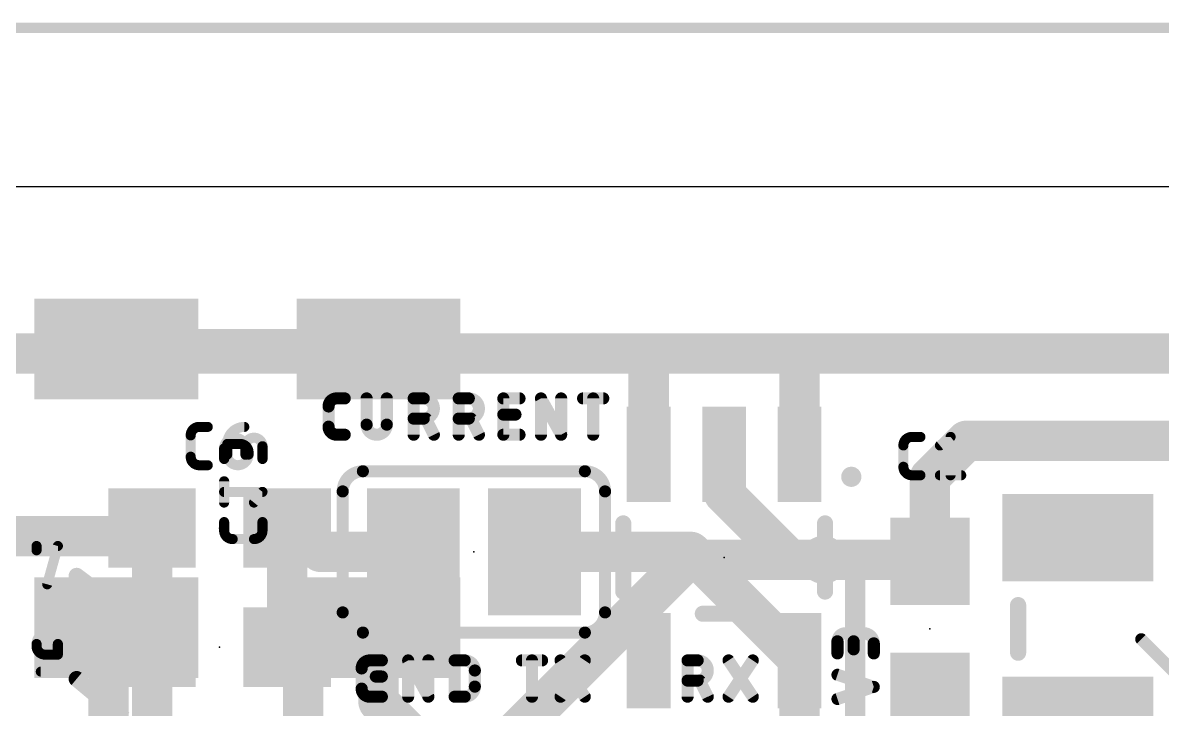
# Model space of a CAD drawing. Extents: x -5.4 to 52.1, y -3.7 to 32.4.
# Drawn here: x 6.72 to 21.06, y 21.42 to 30.07 of the extents above; entities that cross this region are included whole.
import ezdxf

# ---------------------------------------------------------------- set-up
doc = ezdxf.new("R2010")
doc.units = 0
for name, color, linetype in [('1', 14, 'CONTINUOUS'), ('16', 174, 'CONTINUOUS'), ('18', 94, 'CONTINUOUS'), ('20', 30, 'CONTINUOUS'), ('21', 250, 'CONTINUOUS'), ('22', 250, 'CONTINUOUS'), ('23', 178, 'CONTINUOUS'), ('47', 250, 'CONTINUOUS')]:
    doc.layers.add(name, color=color, linetype=linetype)

# ---------------------------------------------------------------- blocks, each defined once
blk = doc.blocks.new('RECT')
blk.add_solid([(-0.5, -0.5), (0.5, -0.5), (-0.5, 0.5), (0.5, 0.5)])
blk = doc.blocks.new('ROUNDV')
at = {"const_width": 0.5}
blk.add_lwpolyline([(0, -0.25, 1), (0, 0.25, 1), (0, -0.25)], format="xyb", dxfattribs=at)

msp = doc.modelspace()

# ---------------------------------------------------------------- linework, layer by layer
at = {"layer": '1'}
for points, const_width in [([(5.6, 25.9), (14.6, 25.9)], 0.508), ([(14.6, 25.9), (16.5, 25.9)], 0.508), ([(14.6, 24.6301), (14.6, 25.9)], 0.508), ([(16.5, 24.6301), (16.5, 25.9)], 0.508), ([(16.5, 25.9), (28.8, 25.9)], 0.508), ([(18.14, 24.34), (18.6, 24.8)], 0.508), ([(18.6, 24.8), (26, 24.8)], 0.508), ([(15.55, 24.6301), (15.55, 24.1304)], 0.508), ([(18.14, 23.28), (18.14, 24.34)], 0.508), ([(15.55, 24.1304), (16.3804, 23.3)], 0.508), ([(8.25, 23.6), (8.35, 23.7)], 0.508), ([(8.35, 23.7), (8.35, 22.2)], 0.508), ([(10.05, 23.7), (10.05, 22.2)], 0.508), ([(5.045, 23.6), (8.25, 23.6)], 0.508), ([(10.05, 23.7), (10.25, 23.4)], 0.254), ([(10.25, 23.4), (11.1, 23.4)], 0.254), ([(11.1, 23.4), (10.47, 23.4)], 0.508), ([(11.638, 23.4), (11.1, 23.4)], 0.508), ([(13.162, 23.4), (15.1299, 23.4)], 0.508), ([(15.1299, 23.4), (16.5, 22.0299)], 0.508), ([(16.3804, 23.3), (16.8, 23.3)], 0.508), ([(16.8, 23.3), (17.2, 23.3)], 0.508), ([(17.2, 23.3), (18.12, 23.3)], 0.508), ([(18.12, 23.3), (18.14, 23.28)], 0.508), ([(17.2, 21), (17.2, 23.3)], 0.254), ([(8.35, 22.2), (8.35, 20.9)], 0.508), ([(10.25, 22), (10.05, 22.2)], 0.508), ([(10.25, 20.7), (10.25, 22)], 0.508), ([(16.5, 20.89), (16.5, 22.0299)], 0.508), ([(18.14, 21.58), (18.44, 21.28)], 0.254)]:
    msp.add_lwpolyline(points, dxfattribs=dict(at, const_width=const_width))
for points, const_width in [([(14.6, 26.027, 1), (14.6, 25.773)], 0.254), ([(14.727, 25.9, 1), (14.473, 25.9)], 0.254), ([(14.6, 25.773, 1), (14.6, 26.027)], 0.254), ([(16.627, 25.9, 1), (16.373, 25.9)], 0.254), ([(16.5, 26.027, 1), (16.5, 25.773)], 0.254), ([(16.5, 25.773, 1), (16.5, 26.027)], 0.254), ([(18.6, 24.927, 1), (18.6, 24.673)], 0.254), ([(18.6898, 24.7102, 1), (18.5102, 24.8898)], 0.254), ([(15.677, 24.6301, 1), (15.423, 24.6301)], 0.254), ([(14.473, 24.6301, 1), (14.727, 24.6301)], 0.254), ([(16.373, 24.6301, 1), (16.627, 24.6301)], 0.254), ([(18.267, 24.34, 1), (18.013, 24.34)], 0.254), ([(18.0502, 24.4298, 1), (18.2298, 24.2502)], 0.254), ([(15.6398, 24.2202, 1), (15.4602, 24.0406)], 0.254), ([(15.423, 24.1304, 1), (15.677, 24.1304)], 0.254), ([(8.477, 23.7, 1), (8.223, 23.7)], 0.254), ([(8.4398, 23.6102, 1), (8.2602, 23.7898)], 0.254), ([(10.177, 23.7, 1), (9.923, 23.7)], 0.254), ([(8.1602, 23.6898, 1), (8.3398, 23.5102)], 0.254), ([(8.25, 23.473, 1), (8.25, 23.727)], 0.254), ([(10.1028, 23.7352, 1), (9.9972, 23.6648)], 0.127), ([(10.25, 23.4635, 1), (10.25, 23.3365)], 0.127), ([(10.47, 23.527, 1), (10.47, 23.273)], 0.254), ([(11.1, 23.527, 1), (11.1, 23.273)], 0.254), ([(11.1, 23.273, 1), (11.1, 23.527)], 0.254), ([(11.1, 23.3365, 1), (11.1, 23.4635)], 0.127), ([(11.638, 23.273, 1), (11.638, 23.527)], 0.254), ([(13.162, 23.527, 1), (13.162, 23.273)], 0.254), ([(15.2197, 23.4898, 1), (15.0401, 23.3102)], 0.254), ([(15.1299, 23.273, 1), (15.1299, 23.527)], 0.254), ([(16.3804, 23.427, 1), (16.3804, 23.173)], 0.254), ([(16.8, 23.427, 1), (16.8, 23.173)], 0.254), ([(16.8, 23.173, 1), (16.8, 23.427)], 0.254), ([(17.2, 23.427, 1), (17.2, 23.173)], 0.254), ([(17.2, 23.173, 1), (17.2, 23.427)], 0.254), ([(18.2098, 23.3898, 1), (18.0302, 23.2102)], 0.254), ([(18.12, 23.173, 1), (18.12, 23.427)], 0.254), ([(10.1972, 23.3648, 1), (10.3028, 23.4352)], 0.127), ([(16.2906, 23.2102, 1), (16.4702, 23.3898)], 0.254), ([(17.2635, 23.3, 1), (17.1365, 23.3)], 0.127), ([(18.013, 23.28, 1), (18.267, 23.28)], 0.254), ([(18.0502, 23.1902, 1), (18.2298, 23.3698)], 0.254), ([(8.477, 22.2, 1), (8.223, 22.2)], 0.254), ([(10.1398, 22.2898, 1), (9.9602, 22.1102)], 0.254), ([(8.223, 22.2, 1), (8.477, 22.2)], 0.254), ([(9.923, 22.2, 1), (10.177, 22.2)], 0.254), ([(10.377, 22, 1), (10.123, 22)], 0.254), ([(16.627, 22.0299, 1), (16.373, 22.0299)], 0.254), ([(16.4102, 21.9401, 1), (16.5898, 22.1197)], 0.254), ([(10.1602, 21.9102, 1), (10.3398, 22.0898)], 0.254), ([(18.1849, 21.6249, 1), (18.0951, 21.5351)], 0.127)]:
    msp.add_lwpolyline(points, format="xyb", dxfattribs=dict(at, const_width=const_width))
at = {"layer": '16', "const_width": 0.508}
for points in [[(7.845, 25.9), (5.6, 25.9)], [(7.9, 25.955), (7.845, 25.9)], [(11.2, 25.955), (7.9, 25.955)], [(12.7941, 21.0059), (15.0882, 23.3)], [(15.0882, 23.3), (16.8, 23.3)], [(7.9, 22.445), (7.8, 22.345)], [(11.2, 22.445), (11.2, 21.5118)], [(7.8, 22.345), (7.8, 20.4)], [(11.2, 21.5118), (11.7059, 21.0059)]]:
    msp.add_lwpolyline(points, dxfattribs=at)
at = {"layer": '16', "const_width": 0.254}
for points in [[(7.7552, 25.9898, 1), (7.9348, 25.8102)], [(7.9, 26.082, 1), (7.9, 25.828)], [(7.9898, 25.8652, 1), (7.8102, 26.0448)], [(7.845, 25.773, 1), (7.845, 26.027)], [(11.2, 25.828, 1), (11.2, 26.082)], [(15.0882, 23.427, 1), (15.0882, 23.173)], [(15.178, 23.2102, 1), (14.9984, 23.3898)], [(16.8, 23.173, 1), (16.8, 23.427)], [(7.9898, 22.3552, 1), (7.8102, 22.5348)], [(11.327, 22.445, 1), (11.073, 22.445)], [(7.927, 22.345, 1), (7.673, 22.345)], [(7.7102, 22.4348, 1), (7.8898, 22.2552)], [(11.2898, 21.6016, 1), (11.1102, 21.422)], [(11.073, 21.5118, 1), (11.327, 21.5118)]]:
    msp.add_lwpolyline(points, format="xyb", dxfattribs=at)
at = {"layer": '20'}
msp.add_line((52, 28), (0, 28), dxfattribs=at)
at = {"layer": '21'}
for points, const_width in [([(10.6728, 25.3334, 0.4142), (10.5712, 25.2318)], 0.1524), ([(10.6728, 25.3715, 1), (10.6728, 25.2953)], 0.0762), ([(10.6728, 25.2953, 1), (10.6728, 25.3715)], 0.0762), ([(10.7744, 25.2953, 1), (10.7744, 25.3715)], 0.0762), ([(11.088, 25.3334, 1), (11.0118, 25.3334)], 0.0762), ([(11.342, 25.3334, 1), (11.2658, 25.3334)], 0.0762), ([(11.6805, 25.3334, 1), (11.6043, 25.3334)], 0.0762), ([(11.6424, 25.3715, 1), (11.6424, 25.2953)], 0.0762), ([(11.7694, 25.0794, 1), (11.7694, 25.3334)], 0.1524), ([(11.7694, 25.3715, 1), (11.7694, 25.2953)], 0.0762), ([(11.7694, 25.2953, 1), (11.7694, 25.3715)], 0.0762), ([(12.2475, 25.3334, 1), (12.1713, 25.3334)], 0.0762), ([(12.2094, 25.3715, 1), (12.2094, 25.2953)], 0.0762), ([(12.3364, 25.0794, 1), (12.3364, 25.3334)], 0.1524), ([(12.3364, 25.3715, 1), (12.3364, 25.2953)], 0.0762), ([(12.3364, 25.2953, 1), (12.3364, 25.3715)], 0.0762), ([(12.8093, 25.3334, 1), (12.7331, 25.3334)], 0.0762), ([(12.7712, 25.3715, 1), (12.7712, 25.2953)], 0.0762), ([(12.9744, 25.2953, 1), (12.9744, 25.3715)], 0.0762), ([(13.2826, 25.3334, 1), (13.2064, 25.3334)], 0.0762), ([(13.2778, 25.3519, 1), (13.2112, 25.3149)], 0.0762), ([(13.5366, 25.3334, 1), (13.4604, 25.3334)], 0.0762), ([(13.7748, 25.3715, 1), (13.7748, 25.2953)], 0.0762), ([(13.9399, 25.3334, 1), (13.8637, 25.3334)], 0.0762), ([(14.0288, 25.2953, 1), (14.0288, 25.3715)], 0.0762), ([(10.6093, 25.2318, 1), (10.5331, 25.2318)], 0.0762), ([(10.5331, 25.2318, 1), (10.6093, 25.2318)], 0.0762), ([(11.6424, 25.1175, 1), (11.6424, 25.0413)], 0.0762), ([(11.7694, 25.1175, 1), (11.7694, 25.0413)], 0.0762), ([(11.8289, 25.0964, 1), (11.7608, 25.0624)], 0.0762), ([(11.7694, 25.0413, 1), (11.7694, 25.1175)], 0.0762), ([(12.2094, 25.1175, 1), (12.2094, 25.0413)], 0.0762), ([(12.3364, 25.1175, 1), (12.3364, 25.0413)], 0.0762), ([(12.3958, 25.0964, 1), (12.3277, 25.0624)], 0.0762), ([(12.3364, 25.0413, 1), (12.3364, 25.1175)], 0.0762), ([(12.7712, 25.1683, 1), (12.7712, 25.0921)], 0.0762), ([(12.9236, 25.0921, 1), (12.9236, 25.1683)], 0.0762), ([(8.9432, 24.9745, 0.4142), (8.8359, 24.8673)], 0.127), ([(8.9432, 25.0063, 1), (8.9432, 24.9428)], 0.0635), ([(8.9432, 24.9428, 1), (8.9432, 25.0062)], 0.0635), ([(9.0504, 24.9428, 1), (9.0504, 25.0063)], 0.0635), ([(9.5105, 24.9745, 0.4142), (9.296, 24.76)], 0.127), ([(9.5105, 24.9428, 1), (9.5105, 25.0062)], 0.0635), ([(10.5712, 24.9778, 0.4142), (10.6728, 24.8762)], 0.1524), ([(10.6093, 24.9778, 1), (10.5331, 24.9778)], 0.0762), ([(10.5331, 24.9778, 1), (10.6093, 24.9778)], 0.0762), ([(11.0499, 25.0032, 1), (11.3039, 25.0032)], 0.1524), ([(11.088, 25.0032, 1), (11.0118, 25.0032)], 0.0762), ([(11.0118, 25.0032, 1), (11.088, 25.0032)], 0.0762), ([(11.342, 25.0032, 1), (11.2658, 25.0032)], 0.0762), ([(11.2658, 25.0032, 1), (11.342, 25.0032)], 0.0762), ([(8.8677, 24.8673, 1), (8.8042, 24.8673)], 0.0635), ([(8.8042, 24.8673, 1), (8.8677, 24.8673)], 0.0635), ([(9.296, 24.7918, 1), (9.296, 24.7283)], 0.0635), ([(9.3277, 24.76, 1), (9.2642, 24.76)], 0.0635), ([(9.5641, 24.6528, 0.4142), (9.4568, 24.76)], 0.127), ([(9.4568, 24.7918, 1), (9.4568, 24.7283)], 0.0635), ([(9.4568, 24.7283, 1), (9.4568, 24.7918)], 0.0635), ([(10.6728, 24.9143, 1), (10.6728, 24.8381)], 0.0762), ([(10.6728, 24.8381, 1), (10.6728, 24.9143)], 0.0762), ([(10.7744, 24.8381, 1), (10.7744, 24.9143)], 0.0762), ([(11.6043, 24.8762, 1), (11.6805, 24.8762)], 0.0762), ([(11.8624, 24.8592, 1), (11.9305, 24.8932)], 0.0762), ([(12.1713, 24.8762, 1), (12.2475, 24.8762)], 0.0762), ([(12.4293, 24.8592, 1), (12.4974, 24.8932)], 0.0762), ([(12.7712, 24.9143, 1), (12.7712, 24.8381)], 0.0762), ([(12.7331, 24.8762, 1), (12.8093, 24.8762)], 0.0762), ([(12.9744, 24.8381, 1), (12.9744, 24.9143)], 0.0762), ([(13.2064, 24.8762, 1), (13.2826, 24.8762)], 0.0762), ([(13.4604, 24.8762, 1), (13.5366, 24.8762)], 0.0762), ([(13.4652, 24.8577, 1), (13.5318, 24.8947)], 0.0762), ([(13.8637, 24.8762, 1), (13.9399, 24.8762)], 0.0762), ([(17.9132, 24.8481, 0.4142), (17.8059, 24.7409)], 0.127), ([(17.9132, 24.8799, 1), (17.9132, 24.8164)], 0.0635), ([(17.9132, 24.8164, 1), (17.9132, 24.8798)], 0.0635), ([(18.0204, 24.8164, 1), (18.0204, 24.8799)], 0.0635), ([(18.4318, 24.8481, 1), (18.3683, 24.8481)], 0.0635), ([(18.4199, 24.8233, 1), (18.3802, 24.8729)], 0.0635), ([(9.2642, 24.76, 1), (9.3277, 24.76)], 0.0635), ([(9.296, 24.626, 1), (9.5641, 24.626)], 0.127), ([(9.3277, 24.626, 1), (9.2642, 24.626)], 0.0635), ([(9.5958, 24.6528, 1), (9.5323, 24.6528)], 0.0635), ([(9.5958, 24.626, 1), (9.5323, 24.626)], 0.0635), ([(9.5323, 24.6528, 1), (9.5958, 24.6528)], 0.0635), ([(17.8377, 24.7409, 1), (17.7742, 24.7409)], 0.0635), ([(17.7742, 24.7409, 1), (17.8377, 24.7409)], 0.0635), ([(18.2461, 24.7656, 1), (18.2858, 24.7161)], 0.0635), ([(8.8359, 24.5991, 0.4142), (8.9432, 24.4919)], 0.127), ([(8.8677, 24.5991, 1), (8.8042, 24.5991)], 0.0635), ([(8.8042, 24.5991, 1), (8.8677, 24.5991)], 0.0635), ([(8.9432, 24.5236, 1), (8.9432, 24.4602)], 0.0635), ([(8.9432, 24.4602, 1), (8.9432, 24.5236)], 0.0635), ([(9.0504, 24.4602, 1), (9.0504, 24.5236)], 0.0635), ([(9.2642, 24.626, 1), (9.3277, 24.626)], 0.0635), ([(9.5323, 24.626, 1), (9.5958, 24.626)], 0.0635), ([(17.8059, 24.4727, 0.4142), (17.9132, 24.3655)], 0.127), ([(17.8377, 24.4727, 1), (17.7742, 24.4727)], 0.0635), ([(11.003, 24.416, 0.4142), (10.749, 24.162)], 0.1524), ([(11.003, 24.4541, 1), (11.003, 24.3779)], 0.0762), ([(11.003, 24.3779, 1), (11.003, 24.4541)], 0.0762), ([(14.051, 24.162, 0.4142), (13.797, 24.416)], 0.1524), ([(13.797, 24.4541, 1), (13.797, 24.3779)], 0.0762), ([(13.797, 24.3779, 1), (13.797, 24.4541)], 0.0762), ([(17.1502, 24.2825, 1), (17.1502, 24.4095, 1), (17.1502, 24.2825)], 0.127), ([(17.7742, 24.4727, 1), (17.8377, 24.4727)], 0.0635), ([(17.9132, 24.3972, 1), (17.9132, 24.3338)], 0.0635), ([(17.9132, 24.3338, 1), (17.9132, 24.3972)], 0.0635), ([(18.0204, 24.3338, 1), (18.0204, 24.3972)], 0.0635), ([(18.266, 24.3972, 1), (18.266, 24.3338)], 0.0635), ([(18.3683, 24.3655, 1), (18.4318, 24.3655)], 0.0635), ([(18.5341, 24.3338, 1), (18.5341, 24.3972)], 0.0635), ([(10.7871, 24.162, 1), (10.7109, 24.162)], 0.0762), ([(14.0891, 24.162, 1), (14.0129, 24.162)], 0.0762), ([(10.7109, 24.162, 1), (10.7871, 24.162)], 0.0762), ([(14.0129, 24.162, 1), (14.0891, 24.162)], 0.0762), ([(14.3308, 23.7594, 1), (14.2292, 23.7594)], 0.1016), ([(16.8708, 23.7594, 1), (16.7692, 23.7594)], 0.1016), ([(6.896, 23.5063, 1), (6.896, 23.4428)], 0.0635), ([(6.9277, 23.4745, 1), (6.8642, 23.4745)], 0.0635), ([(7.1947, 23.466, 1), (7.1335, 23.483)], 0.0635), ([(7.1641, 23.4428, 1), (7.1641, 23.5063)], 0.0635), ([(6.8642, 23.4209, 1), (6.9277, 23.4209)], 0.0635), ([(7.43, 23.14, 1), (7.37, 23.06)], 0.1), ([(6.9994, 23.0004, 1), (7.0606, 22.9834)], 0.0635), ([(14.2292, 22.9006, 1), (14.3308, 22.9006)], 0.1016), ([(16.7692, 22.9006, 1), (16.8708, 22.9006)], 0.1016), ([(7.77, 22.76, 1), (7.83, 22.84)], 0.1), ([(19.3008, 22.73, 1), (19.1992, 22.73)], 0.1016), ([(10.749, 22.638, 0.4142), (11.003, 22.384)], 0.1524), ([(10.7871, 22.638, 1), (10.7109, 22.638)], 0.0762), ([(10.7109, 22.638, 1), (10.7871, 22.638)], 0.0762), ([(13.797, 22.384, 0.4142), (14.051, 22.638)], 0.1524), ([(14.0891, 22.638, 1), (14.0129, 22.638)], 0.0762), ([(14.0129, 22.638, 1), (14.0891, 22.638)], 0.0762), ([(15.2816, 22.672, 1), (15.2816, 22.5704)], 0.1016), ([(15.8184, 22.5704, 1), (15.8184, 22.672)], 0.1016), ([(7.1641, 22.2404, 1), (6.896, 22.2404)], 0.127), ([(11.003, 22.4221, 1), (11.003, 22.3459)], 0.0762), ([(11.003, 22.3459, 1), (11.003, 22.4221)], 0.0762), ([(13.797, 22.4221, 1), (13.797, 22.3459)], 0.0762), ([(13.797, 22.3459, 1), (13.797, 22.4221)], 0.0762), ([(17.1794, 22.274, 1), (16.9762, 22.274)], 0.1524), ([(17.4334, 22.2486, 1), (17.1794, 22.2486)], 0.1524), ([(20.8269, 22.3269, 1), (20.7731, 22.2731)], 0.0762), ([(6.9277, 22.2404, 1), (6.8642, 22.2404)], 0.0635), ([(6.896, 22.2136, 0.4142), (7.0032, 22.1064)], 0.127), ([(6.9277, 22.2136, 1), (6.8642, 22.2136)], 0.0635), ([(6.8642, 22.2404, 1), (6.9277, 22.2404)], 0.0635), ([(6.8642, 22.2136, 1), (6.9277, 22.2136)], 0.0635), ([(7.1958, 22.2404, 1), (7.1323, 22.2404)], 0.0635), ([(7.1323, 22.2404, 1), (7.1958, 22.2404)], 0.0635), ([(17.0143, 22.274, 1), (16.9381, 22.274)], 0.0762), ([(16.9381, 22.274, 1), (17.0143, 22.274)], 0.0762), ([(17.2175, 22.274, 1), (17.1413, 22.274)], 0.0762), ([(17.1413, 22.274, 1), (17.2175, 22.274)], 0.0762), ([(17.1413, 22.2486, 1), (17.2175, 22.2486)], 0.0762), ([(17.4715, 22.2486, 1), (17.3953, 22.2486)], 0.0762), ([(17.3953, 22.2486, 1), (17.4715, 22.2486)], 0.0762), ([(6.9496, 21.8919, 0.4142), (7.1641, 22.1064)], 0.127), ([(7.0032, 22.1381, 1), (7.0032, 22.0746)], 0.0635), ([(7.0032, 22.0746, 1), (7.0032, 22.1381)], 0.0635), ([(7.1958, 22.1064, 1), (7.1323, 22.1064)], 0.0635), ([(7.1323, 22.1064, 1), (7.1958, 22.1064)], 0.0635), ([(7.1641, 22.0746, 1), (7.1641, 22.1381)], 0.0635), ([(11.0894, 22.0334, 0.4142), (10.9878, 21.9318)], 0.1524), ([(11.0894, 22.0715, 1), (11.0894, 21.9953)], 0.0762), ([(11.0894, 21.9953, 1), (11.0894, 22.0715)], 0.0762), ([(11.2418, 21.9953, 1), (11.2418, 22.0715)], 0.0762), ([(11.6111, 22.0334, 1), (11.5349, 22.0334)], 0.0762), ([(11.6063, 22.0519, 1), (11.5397, 22.0149)], 0.0762), ([(11.8651, 22.0334, 1), (11.7889, 22.0334)], 0.0762), ([(12.1963, 22.0334, 1), (12.1201, 22.0334)], 0.0762), ([(12.1582, 22.0715, 1), (12.1582, 21.9953)], 0.0762), ([(12.4122, 21.9064, 0.4142), (12.2852, 22.0334)], 0.1524), ([(12.2852, 22.0715, 1), (12.2852, 21.9953)], 0.0762), ([(12.2852, 21.9953, 1), (12.2852, 22.0715)], 0.0762), ([(13.0043, 22.0715, 1), (13.0043, 21.9953)], 0.0762), ([(13.1694, 22.0334, 1), (13.0932, 22.0334)], 0.0762), ([(13.2583, 21.9953, 1), (13.2583, 22.0715)], 0.0762), ([(13.5226, 22.0545, 1), (13.4592, 22.0123)], 0.0762), ([(13.8274, 22.0123, 1), (13.764, 22.0545)], 0.0762), ([(15.1277, 22.0334, 1), (15.0515, 22.0334)], 0.0762), ([(15.0896, 22.0715, 1), (15.0896, 21.9953)], 0.0762), ([(15.2166, 21.7794, 1), (15.2166, 22.0334)], 0.1524), ([(15.2166, 22.0715, 1), (15.2166, 21.9953)], 0.0762), ([(15.2166, 21.9953, 1), (15.2166, 22.0715)], 0.0762), ([(15.6373, 22.0545, 1), (15.5739, 22.0123)], 0.0762), ([(15.9421, 22.0123, 1), (15.8787, 22.0545)], 0.0762), ([(16.9381, 22.1216, 1), (17.0143, 22.1216)], 0.0762), ([(17.1413, 22.1724, 1), (17.2175, 22.1724)], 0.0762), ([(17.3953, 22.1216, 1), (17.4715, 22.1216)], 0.0762), ([(19.1992, 22.13, 1), (19.3008, 22.13)], 0.1016), ([(6.9496, 21.9236, 1), (6.9496, 21.8602)], 0.0635), ([(11.0259, 21.9318, 1), (10.9497, 21.9318)], 0.0762), ([(10.9497, 21.9318, 1), (11.0259, 21.9318)], 0.0762), ([(12.4503, 21.9064, 1), (12.3741, 21.9064)], 0.0762), ([(12.3741, 21.9064, 1), (12.4503, 21.9064)], 0.0762), ([(7.432, 21.8384, 1), (7.368, 21.7616)], 0.1), ([(11.1656, 21.8683, 1), (11.1656, 21.7921)], 0.0762), ([(11.2799, 21.8302, 1), (11.2037, 21.8302)], 0.0762), ([(11.2418, 21.7921, 1), (11.2418, 21.8683)], 0.0762), ([(15.0896, 21.8175, 1), (15.0896, 21.7413)], 0.0762), ([(15.2166, 21.8175, 1), (15.2166, 21.7413)], 0.0762), ([(15.2761, 21.7964, 1), (15.208, 21.7624)], 0.0762), ([(15.2166, 21.7413, 1), (15.2166, 21.8175)], 0.0762), ([(16.9882, 21.8885, 1), (16.9642, 21.8163)], 0.0762), ([(10.9878, 21.6778, 0.4142), (11.0894, 21.5762)], 0.1524), ([(11.0259, 21.6778, 1), (10.9497, 21.6778)], 0.0762), ([(10.9497, 21.6778, 1), (11.0259, 21.6778)], 0.0762), ([(12.2852, 21.5762, 0.4142), (12.4122, 21.7032)], 0.1524), ([(12.4503, 21.7032, 1), (12.3741, 21.7032)], 0.0762), ([(12.3741, 21.7032, 1), (12.4503, 21.7032)], 0.0762), ([(17.4454, 21.6639, 1), (17.4214, 21.7361)], 0.0762), ([(17.4214, 21.6639, 1), (17.4454, 21.7361)], 0.0762), ([(11.0894, 21.6143, 1), (11.0894, 21.5381)], 0.0762), ([(11.0894, 21.5381, 1), (11.0894, 21.6143)], 0.0762), ([(11.2037, 21.5762, 1), (11.2799, 21.5762)], 0.0762), ([(11.2418, 21.5381, 1), (11.2418, 21.6143)], 0.0762), ([(11.5349, 21.5762, 1), (11.6111, 21.5762)], 0.0762), ([(11.7889, 21.5762, 1), (11.8651, 21.5762)], 0.0762), ([(11.7937, 21.5577, 1), (11.8603, 21.5947)], 0.0762), ([(12.1582, 21.6143, 1), (12.1582, 21.5381)], 0.0762), ([(12.1201, 21.5762, 1), (12.1963, 21.5762)], 0.0762), ([(12.2852, 21.6143, 1), (12.2852, 21.5381)], 0.0762), ([(12.2852, 21.5381, 1), (12.2852, 21.6143)], 0.0762), ([(13.0932, 21.5762, 1), (13.1694, 21.5762)], 0.0762), ([(13.4592, 21.5973, 1), (13.5226, 21.5551)], 0.0762), ([(13.764, 21.5551, 1), (13.8274, 21.5973)], 0.0762), ([(15.0515, 21.5762, 1), (15.1277, 21.5762)], 0.0762), ([(15.3096, 21.5592, 1), (15.3777, 21.5932)], 0.0762), ([(15.5739, 21.5973, 1), (15.6373, 21.5551)], 0.0762), ([(15.8787, 21.5551, 1), (15.9421, 21.5973)], 0.0762), ([(16.9642, 21.5837, 1), (16.9882, 21.5115)], 0.0762)]:
    msp.add_lwpolyline(points, format="xyb", dxfattribs=dict(at, const_width=const_width))
for points, const_width in [([(10.6728, 25.3334), (10.7744, 25.3334)], 0.1524), ([(11.0499, 25.3334), (11.0499, 25.0032)], 0.1524), ([(11.3039, 25.0032), (11.3039, 25.3334)], 0.1524), ([(11.6424, 24.8762), (11.6424, 25.3334)], 0.1524), ([(11.6424, 25.3334), (11.7694, 25.3334)], 0.1524), ([(12.2094, 24.8762), (12.2094, 25.3334)], 0.1524), ([(12.2094, 25.3334), (12.3364, 25.3334)], 0.1524), ([(12.7712, 24.8762), (12.7712, 25.3334)], 0.1524), ([(12.7712, 25.3334), (12.9744, 25.3334)], 0.1524), ([(13.2445, 24.8762), (13.2445, 25.3334)], 0.1524), ([(13.2445, 25.3334), (13.4985, 24.8762)], 0.1524), ([(13.4985, 24.8762), (13.4985, 25.3334)], 0.1524), ([(13.7748, 25.3334), (14.0288, 25.3334)], 0.1524), ([(13.9018, 24.8762), (13.9018, 25.3334)], 0.1524), ([(10.5712, 24.9778), (10.5712, 25.2318)], 0.1524), ([(11.7694, 25.0794), (11.6424, 25.0794)], 0.1524), ([(11.8964, 24.8762), (11.7948, 25.0794)], 0.1524), ([(12.3364, 25.0794), (12.2094, 25.0794)], 0.1524), ([(12.4634, 24.8762), (12.3618, 25.0794)], 0.1524), ([(12.7712, 25.1302), (12.9236, 25.1302)], 0.1524), ([(8.9432, 24.9745), (9.0504, 24.9745)], 0.127), ([(8.8359, 24.5991), (8.8359, 24.8673)], 0.127), ([(9.296, 24.76), (9.4568, 24.76)], 0.127), ([(9.296, 24.626), (9.296, 24.76)], 0.127), ([(10.7744, 24.8762), (10.6728, 24.8762)], 0.1524), ([(12.9744, 24.8762), (12.7712, 24.8762)], 0.1524), ([(17.9132, 24.8481), (18.0204, 24.8481)], 0.127), ([(18.266, 24.7409), (18.4, 24.8481)], 0.127), ([(18.4, 24.8481), (18.4, 24.3655)], 0.127), ([(9.5641, 24.6528), (9.5641, 24.626)], 0.127), ([(17.8059, 24.4727), (17.8059, 24.7409)], 0.127), ([(9.0504, 24.4919), (8.9432, 24.4919)], 0.127), ([(11.003, 24.416), (13.797, 24.416)], 0.1524), ([(18.0204, 24.3655), (17.9132, 24.3655)], 0.127), ([(18.266, 24.3655), (18.5341, 24.3655)], 0.127), ([(10.749, 24.162), (10.749, 22.638)], 0.1524), ([(14.051, 24.162), (14.051, 22.638)], 0.1524), ([(14.28, 22.9006), (14.28, 23.7594)], 0.2032), ([(16.82, 23.7594), (16.82, 22.9006)], 0.2032), ([(6.896, 23.4209), (6.896, 23.4745)], 0.127), ([(6.896, 23.4745), (7.1641, 23.4745)], 0.127), ([(7.1641, 23.4745), (7.03, 22.9919)], 0.127), ([(7.8, 22.8), (7.4, 23.1)], 0.2), ([(19.25, 22.13), (19.25, 22.73)], 0.2032), ([(15.8184, 22.6212), (15.2816, 22.6212)], 0.2032), ([(13.797, 22.384), (11.003, 22.384)], 0.1524), ([(20.8, 22.3), (21.4, 21.7)], 0.1524), ([(6.896, 22.2136), (6.896, 22.2404)], 0.127), ([(7.1641, 22.2404), (7.1641, 22.1064)], 0.127), ([(16.9762, 22.1216), (16.9762, 22.274)], 0.1524), ([(17.1794, 22.274), (17.1794, 22.1724)], 0.1524), ([(17.4334, 22.1216), (17.4334, 22.2486)], 0.1524), ([(7.1641, 22.1064), (7.0032, 22.1064)], 0.127), ([(11.0894, 22.0334), (11.2418, 22.0334)], 0.1524), ([(11.573, 21.5762), (11.573, 22.0334)], 0.1524), ([(11.573, 22.0334), (11.827, 21.5762)], 0.1524), ([(11.827, 21.5762), (11.827, 22.0334)], 0.1524), ([(12.1582, 21.5762), (12.1582, 22.0334)], 0.1524), ([(12.1582, 22.0334), (12.2852, 22.0334)], 0.1524), ([(13.0043, 22.0334), (13.2583, 22.0334)], 0.1524), ([(13.1313, 21.5762), (13.1313, 22.0334)], 0.1524), ([(13.4909, 21.5762), (13.7957, 22.0334)], 0.1524), ([(13.4909, 22.0334), (13.7957, 21.5762)], 0.1524), ([(15.0896, 21.5762), (15.0896, 22.0334)], 0.1524), ([(15.0896, 22.0334), (15.2166, 22.0334)], 0.1524), ([(15.6056, 21.5762), (15.9104, 22.0334)], 0.1524), ([(15.6056, 22.0334), (15.9104, 21.5762)], 0.1524), ([(10.9878, 21.6778), (10.9878, 21.9318)], 0.1524), ([(12.4122, 21.9064), (12.4122, 21.7032)], 0.1524), ([(8, 21.3), (7.4, 21.8)], 0.2), ([(11.1656, 21.8302), (11.2418, 21.8302)], 0.1524), ([(11.2418, 21.8302), (11.2418, 21.5762)], 0.1524), ([(15.2166, 21.7794), (15.0896, 21.7794)], 0.1524), ([(15.3436, 21.5762), (15.242, 21.7794)], 0.1524), ([(17.4334, 21.7), (16.9762, 21.8524)], 0.1524), ([(16.9762, 21.5476), (17.4334, 21.7)], 0.1524), ([(11.2418, 21.5762), (11.0894, 21.5762)], 0.1524), ([(12.2852, 21.5762), (12.1582, 21.5762)], 0.1524)]:
    msp.add_lwpolyline(points, dxfattribs=dict(at, const_width=const_width))
at = {"layer": '22'}
for points, const_width in [([(9.525, 24.7044, 1), (9.2569, 24.7044)], 0.127), ([(9.7395, 24.7312, 1), (9.525, 24.7312)], 0.127), ([(9.2887, 24.7044, 1), (9.2251, 24.7044)], 0.0635), ([(9.2251, 24.7044, 1), (9.2887, 24.7044)], 0.0635), ([(9.5568, 24.7312, 1), (9.4933, 24.7312)], 0.0635), ([(9.4933, 24.7312, 1), (9.5568, 24.7312)], 0.0635), ([(9.4933, 24.7044, 1), (9.5568, 24.7044)], 0.0635), ([(9.7713, 24.7312, 1), (9.7077, 24.7312)], 0.0635), ([(9.7077, 24.7312, 1), (9.7713, 24.7312)], 0.0635), ([(9.2251, 24.5703, 1), (9.2887, 24.5703)], 0.0635), ([(9.4933, 24.6239, 1), (9.5568, 24.6239)], 0.0635), ([(9.7077, 24.5703, 1), (9.7713, 24.5703)], 0.0635), ([(9.2887, 24.2898, 1), (9.2251, 24.2898)], 0.0635), ([(9.2569, 24.1875, 1), (9.2569, 24.124)], 0.0635), ([(9.7643, 24.1359, 1), (9.7147, 24.1756)], 0.0635), ([(9.7395, 24.124, 1), (9.7395, 24.1875)], 0.0635), ([(9.2251, 24.0217, 1), (9.2887, 24.0217)], 0.0635), ([(9.6075, 24.0415, 1), (9.657, 24.0018)], 0.0635), ([(9.2887, 23.7761, 1), (9.2251, 23.7761)], 0.0635), ([(9.7713, 23.7761, 1), (9.7077, 23.7761)], 0.0635), ([(9.2887, 23.6688, 1), (9.2251, 23.6688)], 0.0635), ([(9.2251, 23.6688, 1), (9.2887, 23.6688)], 0.0635), ([(9.2569, 23.6688, 0.4142), (9.3641, 23.5616)], 0.127), ([(9.6323, 23.5616, 0.4142), (9.7395, 23.6688)], 0.127), ([(9.7077, 23.6688, 1), (9.7713, 23.6688)], 0.0635), ([(9.7712, 23.6688, 1), (9.7078, 23.6688)], 0.0635), ([(9.3641, 23.5933, 1), (9.3641, 23.5298)], 0.0635), ([(9.3641, 23.5298, 1), (9.3641, 23.5933)], 0.0635), ([(9.6323, 23.5933, 1), (9.6323, 23.5298)], 0.0635), ([(9.6323, 23.5298, 1), (9.6323, 23.5933)], 0.0635)]:
    msp.add_lwpolyline(points, format="xyb", dxfattribs=dict(at, const_width=const_width))
at = {"layer": '22', "const_width": 0.127}
for points in [[(9.2569, 24.5703), (9.2569, 24.7044)], [(9.525, 24.7312), (9.525, 24.6239)], [(9.7395, 24.5703), (9.7395, 24.7312)], [(9.2569, 24.0217), (9.2569, 24.2898)], [(9.7395, 24.1557), (9.2569, 24.1557)], [(9.6323, 24.0217), (9.7395, 24.1557)], [(9.2569, 23.7761), (9.2569, 23.6688)], [(9.7395, 23.6688), (9.7395, 23.7761)], [(9.3641, 23.5616), (9.6323, 23.5616)]]:
    msp.add_lwpolyline(points, dxfattribs=at)
at = {"layer": '23'}
for p in [(9.2, 23.7), (12.4, 23.4), (15.55, 23.33), (18.14, 22.43), (9.2, 22.2)]:
    msp.add_point(p, dxfattribs=at)
at = {"layer": '47', "const_width": 0.13}
msp.add_lwpolyline([(51.935, 30), (0.065, 30)], dxfattribs=at)

# ---------------------------------------------------------------- block references
at = {"layer": '1', "rotation": 180}
for p, xscale, yscale in [((14.6, 24.6301), 0.55, 1.2), ((15.55, 24.6301), 0.55, 1.2), ((16.5, 24.6301), 0.55, 1.2), ((11.638, 23.4), 1.1684, 1.6002), ((13.162, 23.4), 1.1684, 1.6002), ((20, 23.58), 1.9, 1.1), ((14.6, 22.0299), 0.55, 1.2), ((16.5, 22.0299), 0.55, 1.2), ((20, 21.28), 1.9, 1.1)]:
    msp.add_blockref('RECT', p, dxfattribs=dict(at, xscale=xscale, yscale=yscale))
at = {"layer": '1', "xscale": 1.1}
for p, rotation in [((8.35, 23.7), 180), ((10.05, 23.7), 180), ((18.14, 23.28), 270), ((8.35, 22.2), 180), ((10.05, 22.2), 180), ((18.14, 21.58), 270)]:
    msp.add_blockref('RECT', p, dxfattribs=dict(at, rotation=rotation))
at = {"layer": '16', "xscale": 1.27, "yscale": 2.06, "rotation": 270}
for p in [(7.9, 25.955), (11.2, 25.955), (7.9, 22.445), (11.2, 22.445)]:
    msp.add_blockref('RECT', p, dxfattribs=at)
at = {"layer": '18', "xscale": 0.604, "yscale": 0.604}
msp.add_blockref('ROUNDV', (16.8, 23.3), dxfattribs=at)
msp.add_blockref('ROUNDV', (16.8, 23.3), dxfattribs=at)

doc.saveas('drawing.dxf')
